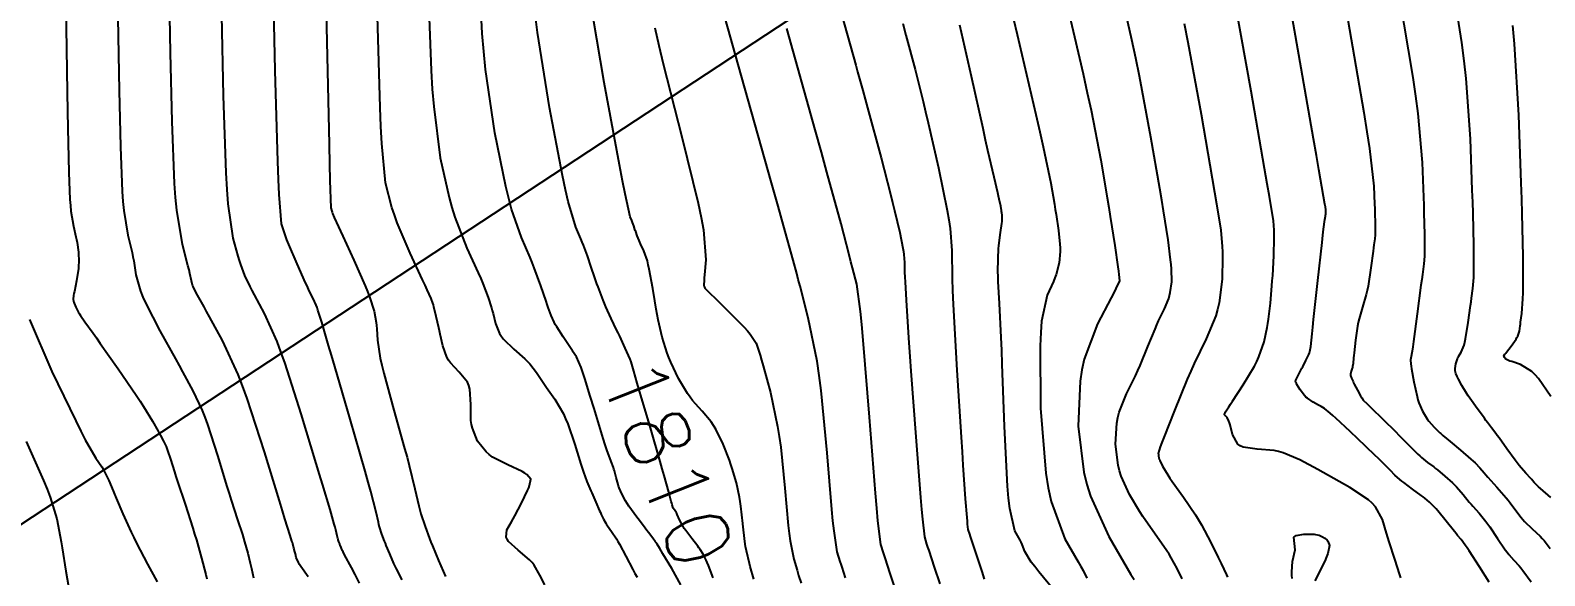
# Model space of a CAD drawing. Header units: metres. Extents: x 837475 to 838479, y 1189012 to 1191015.
# Drawn here: x 837882.5 to 837973.4, y 1189318.2 to 1189350.9 of the extents above; entities that cross this region are included whole.
import ezdxf

# ---------------------------------------------------------------- set-up
doc = ezdxf.new("R2010")
doc.units = ezdxf.units.M
doc.header["$LTSCALE"] = 0.3
for name, color, linetype in [('CORREDORVIA', 70, 'Continuous'), ('COTAS 10', 1, 'Continuous'), ('COTAS INT', 252, 'Continuous')]:
    doc.layers.add(name, color=color, linetype=linetype)
doc.styles.get("Standard").update_dxf_attribs({"font": 'simplex.shx'})

msp = doc.modelspace()

# ---------------------------------------------------------------- linework, layer by layer
at = {"layer": 'CORREDORVIA'}
msp.add_lwpolyline([(837910.67578, 1191000.96488), (838157.033, 1190996.193), (838237.174, 1190821.339), (838237.001, 1190602.875), (838240.0305, 1190437.1985), (838223.5365, 1190366.2715), (838212.196, 1190288.9195), (838227.642, 1189916.876), (838080.482, 1189451.8445), (837860.4834, 1189307.12351), (837593.19071, 1189234.39948), (837744.4868, 1189686.6093), (837750.277, 1189933.973), (837710.4905, 1190057.959), (837731.595, 1190134.414), (837885.383, 1190229.429), (837983.18356, 1190344.11971), (837817.55386, 1190502.18733), (837798.03286, 1190660.16958), (837963.57418, 1190795.98182)], close=True, dxfattribs=at)
at = {"layer": 'COTAS 10'}
for points in [[(837904.801, 1189317.912), (837904.466, 1189318.557), (837904.383, 1189318.726), (837904.304, 1189318.892), (837904.056, 1189319.457), (837903.85, 1189319.967), (837903.799, 1189320.098), (837903.75, 1189320.225), (837903.591, 1189320.643), (837903.45, 1189321.083), (837903.411, 1189321.222), (837903.372, 1189321.369), (837903.234, 1189321.965), (837902.912, 1189323.215), (837902.757, 1189323.775), (837902.574, 1189324.428), (837901.677, 1189327.559), (837900.758, 1189330.724), (837900.561, 1189331.399), (837900.389, 1189331.985), (837899.979, 1189333.375), (837899.748, 1189334.091), (837899.69, 1189334.253), (837899.634, 1189334.4), (837899.455, 1189334.801), (837899.209, 1189335.3), (837899.112, 1189335.51), (837899.001, 1189335.75), (837898.496, 1189336.874), (837897.995, 1189338.049), (837897.886, 1189338.322), (837897.791, 1189338.571), (837897.557, 1189339.283), (837897.41, 1189341.037), (837897.369, 1189341.945), (837897.329, 1189343.036), (837897.183, 1189348.498), (837897.061, 1189354.081)], [(837951.632, 1189317.955), (837951.327, 1189318.582), (837950.968, 1189319.233), (837950.841, 1189319.436), (837950.704, 1189319.649), (837950.11, 1189320.5), (837949.45, 1189321.443), (837949.271, 1189321.715), (837949.094, 1189321.99), (837948.467, 1189323.02), (837947.962, 1189324.129), (837947.862, 1189324.454), (837947.779, 1189324.786), (837947.624, 1189326.051), (837947.698, 1189327.316), (837947.76, 1189327.649), (837947.84, 1189327.974), (837948.28, 1189329.083), (837948.818, 1189330.162), (837948.959, 1189330.468), (837949.098, 1189330.776), (837949.573, 1189331.915), (837950.002, 1189332.966), (837950.111, 1189333.22), (837950.216, 1189333.457), (837950.561, 1189334.179), (837950.821, 1189334.802), (837950.873, 1189334.977), (837950.917, 1189335.153), (837951, 1189335.798), (837950.983, 1189336.58), (837950.963, 1189336.843), (837950.936, 1189337.126), (837950.784, 1189338.315), (837950.508, 1189340.064), (837950.403, 1189340.701), (837950.285, 1189341.403), (837949.756, 1189344.488), (837949.063, 1189348.16), (837948.842, 1189349.232), (837948.608, 1189350.329), (837947.659, 1189354.488)], [(837930.808, 1189353.18), (837932.036, 1189348.805), (837932.147, 1189348.406), (837932.458, 1189347.285), (837932.743, 1189346.251), (837933.553, 1189343.239), (837934.114, 1189341.063), (837934.242, 1189340.556), (837934.357, 1189340.091), (837934.673, 1189338.753), (837934.862, 1189337.828), (837934.897, 1189337.622), (837934.924, 1189337.438), (837934.96, 1189336.956), (837934.969, 1189336.352), (837934.979, 1189336.091), (837934.994, 1189335.79), (837935.074, 1189334.367), (837935.223, 1189332.134), (837935.281, 1189331.322), (837935.345, 1189330.427), (837935.635, 1189326.497), (837935.918, 1189322.851), (837935.978, 1189322.135), (837936.03, 1189321.546), (837936.152, 1189320.478), (837936.286, 1189320.054), (837936.346, 1189319.871), (837936.415, 1189319.66), (837936.746, 1189318.66), (837937.079, 1189317.663)], [(837964.662, 1189352.962), (837965.474, 1189348.075), (837965.637, 1189346.942), (837965.773, 1189345.906), (837966.039, 1189342.962), (837966.115, 1189340.887), (837966.131, 1189340.399), (837966.144, 1189339.948), (837966.174, 1189338.634), (837966.178, 1189337.715), (837966.175, 1189337.515), (837966.17, 1189337.337), (837966.137, 1189336.888), (837966.049, 1189336.245), (837966.009, 1189335.945), (837965.962, 1189335.591), (837965.736, 1189333.874), (837965.516, 1189332.21), (837965.472, 1189331.89), (837965.435, 1189331.631), (837965.366, 1189331.206), (837965.348, 1189331.174), (837965.343, 1189331.163), (837965.339, 1189331.152), (837965.327, 1189331.102), (837965.354, 1189330.866), (837965.374, 1189330.737), (837965.401, 1189330.581), (837965.544, 1189329.785), (837965.732, 1189328.922), (837965.786, 1189328.723), (837965.842, 1189328.541), (837966.052, 1189328.03), (837966.292, 1189327.642), (837966.366, 1189327.539), (837966.444, 1189327.437), (837966.755, 1189327.081), (837967.038, 1189326.793), (837967.099, 1189326.733), (837967.152, 1189326.682), (837967.281, 1189326.569), (837967.49, 1189326.401), (837967.594, 1189326.315), (837967.718, 1189326.212), (837968.333, 1189325.698), (837968.966, 1189325.153), (837969.101, 1189325.031), (837969.219, 1189324.921), (837969.5, 1189324.628), (837969.758, 1189324.322), (837969.862, 1189324.204), (837969.98, 1189324.072), (837970.519, 1189323.474), (837971.078, 1189322.838), (837971.208, 1189322.68), (837971.326, 1189322.532), (837971.663, 1189322.064), (837971.975, 1189321.645), (837972.078, 1189321.527), (837972.188, 1189321.408), (837972.647, 1189320.97), (837973.12, 1189320.517), (837973.239, 1189320.388), (837973.353, 1189320.259), (837973.723, 1189319.779)], [(837923.474, 1189318.017), (837923.184, 1189318.766), (837923.114, 1189318.939), (837923.05, 1189319.091), (837922.877, 1189319.453), (837922.693, 1189319.728), (837922.622, 1189319.824), (837922.543, 1189319.929), (837922.186, 1189320.378), (837921.823, 1189320.858), (837921.74, 1189320.982), (837921.665, 1189321.103), (837921.457, 1189321.506), (837921.321, 1189321.82), (837921.291, 1189321.883), (837921.264, 1189321.937), (837921.195, 1189322.048), (837921.148, 1189322.101), (837921.136, 1189322.118), (837921.123, 1189322.136), (837921.079, 1189322.211), (837921.01, 1189322.408), (837920.983, 1189322.503), (837920.951, 1189322.616), (837920.805, 1189323.171), (837920.532, 1189324.171), (837920.421, 1189324.564), (837920.293, 1189325.007), (837919.701, 1189327.028), (837919.128, 1189328.982), (837919.013, 1189329.383), (837918.916, 1189329.723), (837918.72, 1189330.445), (837918.595, 1189330.853), (837918.542, 1189330.995), (837918.482, 1189331.149), (837918.196, 1189331.811), (837917.862, 1189332.538), (837917.77, 1189332.733), (837917.679, 1189332.926), (837917.354, 1189333.601), (837917.037, 1189334.293), (837916.951, 1189334.496), (837916.866, 1189334.704), (837916.565, 1189335.498), (837916.498, 1189335.689), (837916.287, 1189336.286), (837916.216, 1189336.491), (837916.147, 1189336.689), (837915.919, 1189337.357), (837915.683, 1189338.005), (837915.609, 1189338.19), (837915.531, 1189338.378), (837915.22, 1189339.081), (837914.776, 1189340.62), (837914.615, 1189341.335), (837914.437, 1189342.176), (837913.656, 1189346.26), (837912.929, 1189350.777), (837912.784, 1189351.891)], [(837882.432, 1189333.534), (837883.776, 1189330.42), (837885.206, 1189327.452), (837885.512, 1189326.84), (837885.778, 1189326.321), (837886.415, 1189325.204), (837886.765, 1189324.684), (837886.851, 1189324.54), (837886.932, 1189324.396), (837887.186, 1189323.877), (837887.453, 1189323.254), (837887.542, 1189323.044), (837887.638, 1189322.818), (837888.041, 1189321.868), (837888.54, 1189320.763), (837888.697, 1189320.439), (837888.861, 1189320.107), (837889.521, 1189318.844), (837890.095, 1189317.785)]]:
    msp.add_lwpolyline(points, dxfattribs=at)
at = {"layer": 'COTAS INT'}
for points in [[(837900.139, 1189356.394), (837900.272, 1189350.241), (837900.411, 1189344.057), (837900.44, 1189342.861), (837900.466, 1189341.889), (837900.525, 1189340.241), (837900.577, 1189340.037), (837900.598, 1189339.975), (837900.621, 1189339.91), (837900.729, 1189339.657), (837900.986, 1189339.101), (837901.104, 1189338.845), (837901.242, 1189338.545), (837901.909, 1189337.094), (837902.581, 1189335.566), (837902.722, 1189335.218), (837902.843, 1189334.902), (837903.12, 1189334.031), (837903.243, 1189333.363), (837903.268, 1189333.175), (837903.288, 1189332.986), (837903.329, 1189332.294), (837903.486, 1189331.225), (837903.581, 1189330.798), (837903.697, 1189330.314), (837904.303, 1189328.097), (837904.951, 1189325.8), (837905.095, 1189325.266), (837905.224, 1189324.777), (837905.56, 1189323.378), (837905.798, 1189322.355), (837905.865, 1189322.102), (837905.931, 1189321.862), (837906.175, 1189321.106), (837906.447, 1189320.386), (837906.532, 1189320.169), (837906.62, 1189319.944), (837906.974, 1189319.067), (837907.401, 1189318.095)], [(837931.418, 1189318.024), (837931.209, 1189318.664), (837931.154, 1189318.835), (837931.101, 1189319.003), (837930.924, 1189319.589), (837930.729, 1189320.846), (837930.666, 1189321.438), (837930.598, 1189322.136), (837930.319, 1189325.538), (837929.958, 1189329.269), (837929.839, 1189330.175), (837929.711, 1189331.026), (837929.181, 1189333.639), (837928.687, 1189335.542), (837928.582, 1189335.945), (837928.491, 1189336.294), (837928.279, 1189337.109), (837927.698, 1189339.191), (837927.375, 1189340.34), (837926.981, 1189341.737), (837924.971, 1189348.85), (837922.956, 1189356.073)], [(837921.541, 1189317.597), (837920.984, 1189318.586), (837920.461, 1189319.475), (837920.358, 1189319.649), (837920.273, 1189319.791), (837920.118, 1189320.042), (837920.053, 1189320.126), (837920.025, 1189320.162), (837919.993, 1189320.204), (837919.841, 1189320.405), (837919.588, 1189320.743), (837919.491, 1189320.872), (837919.383, 1189321.016), (837919.05, 1189321.464), (837918.899, 1189321.666), (837918.418, 1189322.336), (837918.313, 1189322.493), (837918.219, 1189322.639), (837917.982, 1189323.064), (837917.835, 1189323.425), (837917.799, 1189323.53), (837917.765, 1189323.637), (837917.657, 1189324.044), (837917.551, 1189324.449), (837917.517, 1189324.555), (837917.482, 1189324.658), (837917.342, 1189325.01), (837917.094, 1189325.703), (837916.991, 1189326.021), (837916.873, 1189326.395), (837916.327, 1189328.2), (837916.098, 1189328.941), (837915.773, 1189329.992), (837915.652, 1189330.357), (837915.544, 1189330.664), (837915.269, 1189331.3), (837915.033, 1189331.644), (837915.029, 1189331.652), (837914.949, 1189331.767), (837914.858, 1189331.902), (837914.462, 1189332.493), (837914.08, 1189333.098), (837913.996, 1189333.242), (837913.923, 1189333.376), (837913.74, 1189333.775), (837913.575, 1189334.251), (837913.512, 1189334.433), (837913.443, 1189334.636), (837913.133, 1189335.554), (837912.736, 1189336.643), (837912.612, 1189336.955), (837912.481, 1189337.271), (837911.957, 1189338.453), (837911.37, 1189340.157), (837911.2, 1189340.802), (837911.027, 1189341.523), (837910.373, 1189344.755), (837909.813, 1189348.555), (837909.698, 1189349.633), (837909.601, 1189350.723), (837909.398, 1189354.755)], [(837940.617, 1189355.275), (837941.722, 1189350.647), (837942.852, 1189345.846), (837943.088, 1189344.814), (837943.291, 1189343.911), (837943.743, 1189341.722), (837943.957, 1189340.466), (837944.009, 1189340.151), (837944.057, 1189339.851), (837944.207, 1189338.884), (837944.29, 1189338.054), (837944.297, 1189337.839), (837944.297, 1189337.631), (837944.239, 1189336.937), (837944.066, 1189336.244), (837943.994, 1189336.038), (837943.912, 1189335.825), (837943.525, 1189335.002), (837943.188, 1189333.435), (837943.136, 1189332.754), (837943.103, 1189331.965), (837943.132, 1189328.22), (837943.444, 1189324.312), (837943.588, 1189323.42), (837943.758, 1189322.611), (837944.583, 1189320.375), (837945.388, 1189318.978), (837945.547, 1189318.697), (837945.676, 1189318.463), (837945.911, 1189317.998)], [(837887.696, 1189353.9), (837887.775, 1189349.461), (837887.796, 1189348.351), (837887.816, 1189347.292), (837887.886, 1189343.9), (837887.996, 1189341.229), (837888.042, 1189340.625), (837888.095, 1189340.08), (837888.339, 1189338.601), (837888.588, 1189337.57), (837888.643, 1189337.306), (837888.692, 1189337.053), (837888.819, 1189336.218), (837889.093, 1189335.234), (837889.235, 1189334.886), (837889.404, 1189334.506), (837890.253, 1189332.861), (837891.188, 1189331.177), (837891.411, 1189330.773), (837891.62, 1189330.396), (837892.244, 1189329.255), (837892.79, 1189328.073), (837892.948, 1189327.669), (837893.109, 1189327.231), (837893.716, 1189325.374), (837894.282, 1189323.519), (837894.418, 1189323.083), (837894.544, 1189322.68), (837894.922, 1189321.507), (837895.209, 1189320.619), (837895.277, 1189320.397), (837895.342, 1189320.185), (837895.535, 1189319.505), (837895.687, 1189318.906), (837895.725, 1189318.745), (837895.761, 1189318.587), (837895.877, 1189318.031)], [(837970.066, 1189317.769), (837969.473, 1189318.692), (837968.859, 1189319.638), (837968.731, 1189319.83), (837968.622, 1189319.992), (837968.379, 1189320.324), (837968.167, 1189320.575), (837968.078, 1189320.685), (837967.974, 1189320.813), (837967.487, 1189321.423), (837966.983, 1189322.042), (837966.869, 1189322.175), (837966.765, 1189322.292), (837966.481, 1189322.578), (837966.193, 1189322.805), (837966.087, 1189322.885), (837965.97, 1189322.973), (837965.45, 1189323.351), (837964.927, 1189323.74), (837964.807, 1189323.834), (837964.699, 1189323.923), (837964.4, 1189324.195), (837964.135, 1189324.465), (837964.048, 1189324.552), (837963.956, 1189324.645), (837963.573, 1189325.023), (837963.033, 1189325.548), (837962.842, 1189325.733), (837962.632, 1189325.935), (837961.72, 1189326.807), (837960.856, 1189327.618), (837960.676, 1189327.781), (837960.522, 1189327.918), (837960.178, 1189328.189), (837959.965, 1189328.307), (837959.893, 1189328.346), (837959.815, 1189328.389), (837959.486, 1189328.568), (837959.144, 1189328.804), (837959.059, 1189328.883), (837958.977, 1189328.967), (837958.711, 1189329.321), (837958.521, 1189329.637), (837958.486, 1189329.699), (837958.459, 1189329.748), (837958.424, 1189329.833), (837958.438, 1189329.849), (837958.442, 1189329.856), (837958.445, 1189329.863), (837958.457, 1189329.897), (837958.49, 1189329.977), (837958.507, 1189330.013), (837958.527, 1189330.055), (837958.631, 1189330.257), (837958.773, 1189330.528), (837958.818, 1189330.614), (837958.866, 1189330.704), (837959.06, 1189331.07), (837959.233, 1189331.44), (837959.268, 1189331.534), (837959.297, 1189331.624), (837959.353, 1189331.917), (837959.428, 1189332.687), (837959.469, 1189333.078), (837959.519, 1189333.545), (837959.773, 1189335.873), (837960.026, 1189338.159), (837960.076, 1189338.599), (837960.117, 1189338.956), (837960.193, 1189339.551), (837960.21, 1189339.611), (837960.214, 1189339.63), (837960.219, 1189339.651), (837960.232, 1189339.737), (837960.242, 1189339.815), (837960.245, 1189339.831), (837960.246, 1189339.845), (837960.25, 1189339.873), (837960.252, 1189339.891), (837960.252, 1189339.944), (837960.25, 1189339.998), (837960.25, 1189340.016), (837960.249, 1189340.036), (837960.246, 1189340.121), (837960.225, 1189340.3), (837960.212, 1189340.38), (837960.198, 1189340.472), (837960.121, 1189340.915), (837959.836, 1189342.542), (837959.69, 1189343.381), (837959.514, 1189344.389), (837958.638, 1189349.432), (837957.73, 1189354.581)], [(837973.754, 1189322.849), (837973.145, 1189323.388), (837973.026, 1189323.495), (837972.929, 1189323.584), (837972.758, 1189323.751), (837972.663, 1189323.866), (837972.614, 1189323.922), (837972.556, 1189323.988), (837972.262, 1189324.313), (837971.869, 1189324.776), (837971.747, 1189324.929), (837971.621, 1189325.093), (837971.119, 1189325.775), (837970.651, 1189326.426), (837970.545, 1189326.571), (837970.451, 1189326.701), (837970.198, 1189327.039), (837969.954, 1189327.36), (837969.866, 1189327.478), (837969.769, 1189327.609), (837969.341, 1189328.188), (837968.903, 1189328.805), (837968.8, 1189328.959), (837968.703, 1189329.107), (837968.419, 1189329.583), (837968.219, 1189329.954), (837968.177, 1189330.036), (837968.14, 1189330.109), (837968.053, 1189330.297), (837968.024, 1189330.464), (837968.023, 1189330.523), (837968.026, 1189330.588), (837968.064, 1189330.869), (837968.149, 1189331.17), (837968.181, 1189331.248), (837968.216, 1189331.324), (837968.376, 1189331.575), (837968.553, 1189331.991), (837968.6, 1189332.17), (837968.646, 1189332.377), (837968.804, 1189333.355), (837968.938, 1189334.372), (837968.97, 1189334.604), (837968.998, 1189334.815), (837969.081, 1189335.396), (837969.129, 1189336.06), (837969.136, 1189336.323), (837969.141, 1189336.62), (837969.136, 1189337.979), (837969.091, 1189339.924), (837969.071, 1189340.59), (837969.048, 1189341.312), (837968.936, 1189344.382), (837968.673, 1189348.003), (837968.555, 1189349.073), (837968.418, 1189350.172), (837967.757, 1189354.382)], [(837906.356, 1189353.251), (837906.538, 1189348.501), (837906.612, 1189347.376), (837906.697, 1189346.333), (837907.091, 1189343.251), (837907.617, 1189340.87), (837907.786, 1189340.269), (837907.965, 1189339.693), (837908.694, 1189337.825), (837909.374, 1189336.335), (837909.521, 1189335.997), (837909.651, 1189335.692), (837909.974, 1189334.86), (837910.167, 1189334.243), (837910.215, 1189334.073), (837910.261, 1189333.904), (837910.406, 1189333.294), (837910.654, 1189332.689), (837910.764, 1189332.521), (837910.893, 1189332.354), (837911.509, 1189331.752), (837912.164, 1189331.173), (837912.318, 1189331.02), (837912.459, 1189330.87), (837912.867, 1189330.357), (837913.236, 1189329.81), (837913.353, 1189329.64), (837913.476, 1189329.461), (837913.973, 1189328.748), (837914.485, 1189327.865), (837914.617, 1189327.579), (837914.746, 1189327.275), (837915.176, 1189326.03), (837915.532, 1189324.86), (837915.613, 1189324.604), (837915.687, 1189324.378), (837915.889, 1189323.808), (837916.065, 1189323.388), (837916.121, 1189323.257), (837916.181, 1189323.12), (837916.425, 1189322.572), (837916.658, 1189322.057), (837916.711, 1189321.941), (837916.758, 1189321.836), (837916.888, 1189321.551), (837917.02, 1189321.31), (837917.069, 1189321.232), (837917.123, 1189321.15), (837917.364, 1189320.811), (837917.664, 1189320.358), (837917.755, 1189320.204), (837917.851, 1189320.036), (837918.226, 1189319.326), (837918.648, 1189318.517), (837918.773, 1189318.287), (837918.901, 1189318.056)], [(837925.917, 1189317.953), (837925.695, 1189318.7), (837925.652, 1189318.877), (837925.466, 1189319.64), (837925.415, 1189319.915), (837925.37, 1189320.197), (837925.251, 1189321.27), (837925.251, 1189321.28), (837925.142, 1189322.327), (837925.103, 1189322.599), (837925.06, 1189322.861), (837924.874, 1189323.734), (837924.623, 1189324.584), (837924.539, 1189324.831), (837924.45, 1189325.085), (837924.074, 1189326.046), (837923.627, 1189326.956), (837923.492, 1189327.177), (837923.352, 1189327.385), (837922.807, 1189328.027), (837922.41, 1189328.477), (837922.24, 1189328.667), (837922.086, 1189328.874), (837921.934, 1189329.094), (837921.398, 1189329.997), (837920.926, 1189330.979), (837920.815, 1189331.25), (837920.713, 1189331.519), (837920.413, 1189332.485), (837920.177, 1189333.518), (837920.115, 1189333.83), (837920.053, 1189334.152), (837919.968, 1189334.662), (837919.842, 1189335.409), (837919.637, 1189336.564), (837919.579, 1189336.822), (837919.521, 1189337.054), (837919.306, 1189337.67), (837919.114, 1189338.078), (837919.069, 1189338.178), (837919.028, 1189338.273), (837918.91, 1189338.571), (837918.822, 1189338.821), (837918.799, 1189338.886), (837918.777, 1189338.949), (837918.705, 1189339.161), (837918.63, 1189339.367), (837918.582, 1189339.485), (837918.483, 1189339.708), (837918.181, 1189341.083), (837918.029, 1189341.868), (837917.846, 1189342.83), (837916.939, 1189347.765), (837916.044, 1189352.999)], [(837944.562, 1189353.105), (837945.683, 1189348.286), (837945.933, 1189347.158), (837946.157, 1189346.118), (837946.75, 1189343.105), (837947.135, 1189340.841), (837947.228, 1189340.273), (837947.316, 1189339.731), (837947.586, 1189337.987), (837947.77, 1189336.701), (837947.804, 1189336.448), (837947.83, 1189336.239), (837947.864, 1189335.854), (837947.653, 1189335.401), (837947.526, 1189335.149), (837947.368, 1189334.841), (837946.55, 1189333.273), (837945.754, 1189331.16), (837945.61, 1189330.509), (837945.5, 1189329.829), (837945.378, 1189327.135), (837945.719, 1189324.365), (837945.9, 1189323.636), (837946.119, 1189322.925), (837947.225, 1189320.497), (837948.334, 1189318.602), (837948.555, 1189318.228), (837948.739, 1189317.918)], [(837884.605, 1189352.368), (837884.695, 1189347.198), (837884.716, 1189346.052), (837884.735, 1189345.029), (837884.788, 1189342.368), (837884.854, 1189340.746), (837884.882, 1189340.38), (837884.914, 1189340.049), (837885.062, 1189339.151), (837885.215, 1189338.505), (837885.25, 1189338.334), (837885.282, 1189338.165), (837885.368, 1189337.58), (837885.39, 1189336.974), (837885.381, 1189336.791), (837885.365, 1189336.603), (837885.252, 1189335.87), (837885.125, 1189335.228), (837885.1, 1189335.097), (837885.08, 1189334.986), (837885.046, 1189334.755), (837885.068, 1189334.621), (837885.083, 1189334.572), (837885.103, 1189334.516), (837885.208, 1189334.273), (837885.373, 1189333.968), (837885.43, 1189333.875), (837885.492, 1189333.778), (837885.758, 1189333.396), (837886.244, 1189332.716), (837886.445, 1189332.431), (837886.674, 1189332.104), (837887.744, 1189330.573), (837888.828, 1189328.993), (837889.066, 1189328.634), (837889.278, 1189328.31), (837889.822, 1189327.423), (837890.147, 1189326.837), (837890.222, 1189326.702), (837890.29, 1189326.579), (837890.48, 1189326.233), (837890.631, 1189325.905), (837890.675, 1189325.792), (837890.72, 1189325.671), (837890.889, 1189325.155), (837891.129, 1189324.388), (837891.22, 1189324.108), (837891.32, 1189323.8), (837891.767, 1189322.442), (837892.233, 1189321.003), (837892.344, 1189320.643), (837892.448, 1189320.3), (837892.762, 1189319.198), (837893.008, 1189318.227), (837893.07, 1189317.966)], [(837964.751, 1189318.018), (837964.693, 1189318.211), (837964.392, 1189319.143), (837964.056, 1189320.187), (837963.975, 1189320.452), (837963.899, 1189320.706), (837963.665, 1189321.535), (837963.241, 1189322.292), (837963.044, 1189322.501), (837962.813, 1189322.709), (837961.692, 1189323.458), (837960.415, 1189324.164), (837960.086, 1189324.346), (837959.766, 1189324.521), (837958.7, 1189325.102), (837957.699, 1189325.532), (837957.421, 1189325.612), (837957.143, 1189325.674), (837956.134, 1189325.756), (837955.291, 1189325.872), (837955.117, 1189325.955), (837954.968, 1189326.061), (837954.646, 1189326.628), (837954.504, 1189327.219), (837954.469, 1189327.339), (837954.435, 1189327.441), (837954.332, 1189327.652), (837954.253, 1189327.726), (837954.236, 1189327.742), (837954.221, 1189327.755), (837954.182, 1189327.785), (837954.165, 1189327.805), (837954.163, 1189327.812), (837954.162, 1189327.82), (837954.17, 1189327.854), (837954.19, 1189327.901), (837954.197, 1189327.916), (837954.204, 1189327.932), (837954.238, 1189327.998), (837954.423, 1189328.291), (837954.526, 1189328.449), (837954.652, 1189328.641), (837955.293, 1189329.613), (837955.965, 1189330.734), (837956.11, 1189331.019), (837956.237, 1189331.293), (837956.546, 1189332.194), (837956.722, 1189333.056), (837956.764, 1189333.305), (837956.804, 1189333.559), (837956.926, 1189334.518), (837957.019, 1189335.556), (837957.041, 1189335.86), (837957.062, 1189336.172), (837957.122, 1189337.362), (837957.15, 1189338.438), (837957.15, 1189338.679), (837957.147, 1189338.896), (837957.107, 1189339.471), (837956.865, 1189340.917), (837956.734, 1189341.681), (837956.575, 1189342.604), (837955.769, 1189347.254), (837954.875, 1189352.245)], [(837899.152, 1189318.092), (837898.726, 1189318.699), (837898.642, 1189318.832), (837898.571, 1189318.951), (837898.438, 1189319.254), (837898.394, 1189319.464), (837898.366, 1189319.586), (837898.308, 1189319.813), (837898.235, 1189320.07), (837898.211, 1189320.15), (837898.185, 1189320.234), (837898.076, 1189320.571), (837897.768, 1189321.561), (837897.616, 1189322.057), (837897.436, 1189322.65), (837896.543, 1189325.594), (837895.498, 1189328.792), (837895.22, 1189329.545), (837894.948, 1189330.241), (837894.009, 1189332.277), (837893.231, 1189333.707), (837893.06, 1189334.02), (837892.908, 1189334.297), (837892.519, 1189335.002), (837892.304, 1189335.419), (837892.261, 1189335.516), (837892.225, 1189335.604), (837892.156, 1189335.854), (837892.059, 1189336.31), (837892.006, 1189336.528), (837891.942, 1189336.787), (837891.616, 1189338.052), (837891.275, 1189340.112), (837891.202, 1189340.871), (837891.138, 1189341.712), (837890.985, 1189345.433), (837890.898, 1189349.555), (837890.876, 1189350.649), (837890.855, 1189351.723)], [(837902.24, 1189317.701), (837901.973, 1189318.215), (837901.753, 1189318.638), (837901.347, 1189319.414), (837901.253, 1189319.595), (837901.23, 1189319.643), (837901.208, 1189319.689), (837901.138, 1189319.848), (837901.08, 1189319.991), (837901.066, 1189320.028), (837901.052, 1189320.063), (837901.008, 1189320.181), (837900.968, 1189320.304), (837900.957, 1189320.343), (837900.946, 1189320.384), (837900.907, 1189320.551), (837900.817, 1189320.902), (837900.774, 1189321.059), (837900.722, 1189321.242), (837900.47, 1189322.121), (837900.022, 1189323.641), (837899.846, 1189324.228), (837899.648, 1189324.888), (837898.748, 1189327.873), (837897.773, 1189330.9), (837897.528, 1189331.587), (837897.293, 1189332.207), (837896.536, 1189333.9), (837895.938, 1189335.018), (837895.803, 1189335.277), (837895.683, 1189335.514), (837895.36, 1189336.185), (837895.109, 1189336.849), (837895.033, 1189337.082), (837894.955, 1189337.336), (837894.649, 1189338.429), (837894.366, 1189340.486), (837894.301, 1189341.349), (837894.243, 1189342.338), (837894.084, 1189346.966), (837893.98, 1189351.818)], [(837913.377, 1189317.61), (837913.071, 1189318.182), (837912.731, 1189318.785), (837912.599, 1189318.948), (837912.451, 1189319.109), (837911.776, 1189319.679), (837911.194, 1189320.207), (837911.104, 1189320.342), (837911.044, 1189320.472), (837911.084, 1189320.902), (837911.366, 1189321.392), (837911.459, 1189321.56), (837911.559, 1189321.742), (837911.974, 1189322.516), (837912.336, 1189323.262), (837912.403, 1189323.426), (837912.455, 1189323.571), (837912.521, 1189323.943), (837912.294, 1189324.228), (837912.161, 1189324.318), (837911.997, 1189324.413), (837911.151, 1189324.801), (837910.234, 1189325.276), (837910.025, 1189325.428), (837909.836, 1189325.588), (837909.315, 1189326.238), (837909.016, 1189327.004), (837908.966, 1189327.237), (837908.931, 1189327.48), (837908.923, 1189328.433), (837908.87, 1189329.348), (837908.806, 1189329.567), (837908.72, 1189329.771), (837908.232, 1189330.382), (837907.697, 1189330.935), (837907.581, 1189331.102), (837907.48, 1189331.276), (837907.235, 1189331.952), (837907.082, 1189332.659), (837907.04, 1189332.852), (837906.998, 1189333.043), (837906.846, 1189333.721), (837906.707, 1189334.293), (837906.674, 1189334.418), (837906.643, 1189334.528), (837906.547, 1189334.803), (837906.303, 1189335.329), (837906.178, 1189335.596), (837906.029, 1189335.917), (837905.283, 1189337.516), (837904.505, 1189339.348), (837904.335, 1189339.815), (837904.185, 1189340.265), (837903.808, 1189341.746), (837903.581, 1189344.111), (837903.526, 1189345.119), (837903.474, 1189346.279), (837903.314, 1189351.746)], [(837919.974, 1189351.062), (837920.215, 1189350), (837920.477, 1189348.891), (837921.59, 1189344.504), (837922.57, 1189340.52), (837922.747, 1189339.666), (837922.884, 1189338.92), (837923.038, 1189337.124), (837922.951, 1189336.227), (837922.937, 1189336.047), (837922.926, 1189335.897), (837922.92, 1189335.605), (837922.94, 1189335.517), (837922.946, 1189335.497), (837922.952, 1189335.478), (837922.976, 1189335.422), (837923.212, 1189335.177), (837923.352, 1189335.039), (837923.525, 1189334.87), (837924.419, 1189334.006), (837925.343, 1189333.068), (837925.534, 1189332.853), (837925.697, 1189332.657), (837926.054, 1189332.112), (837926.291, 1189331.403), (837926.379, 1189331.105), (837926.476, 1189330.762), (837926.907, 1189329.153), (837927.341, 1189327.116), (837927.441, 1189326.503), (837927.531, 1189325.87), (837927.785, 1189323.404), (837927.984, 1189321.167), (837928.04, 1189320.677), (837928.098, 1189320.243), (837928.31, 1189319.144), (837928.509, 1189318.478), (837928.558, 1189318.317), (837928.605, 1189318.166), (837928.753, 1189317.706)], [(837934.361, 1189317.508), (837934.082, 1189318.342), (837933.812, 1189319.162), (837933.75, 1189319.353), (837933.694, 1189319.529), (837933.538, 1189320.033), (837933.361, 1189321.45), (837933.291, 1189322.2), (837933.212, 1189323.106), (837932.853, 1189327.672), (837932.482, 1189332.292), (837932.396, 1189333.233), (837932.318, 1189334.026), (837932.093, 1189335.668), (837931.84, 1189336.638), (837931.744, 1189337.008), (837931.636, 1189337.422), (837931.148, 1189339.285), (837930.306, 1189342.392), (837929.975, 1189343.59), (837929.6, 1189344.936), (837927.889, 1189351.015)], [(837934.852, 1189351.322), (837935.047, 1189350.615), (837935.6, 1189348.56), (837936.08, 1189346.639), (837936.228, 1189346.017), (837936.383, 1189345.358), (837936.998, 1189342.653), (837937.52, 1189340.09), (837937.617, 1189339.52), (837937.692, 1189339.011), (837937.791, 1189337.674), (837937.816, 1189336.001), (837937.846, 1189335.279), (837937.885, 1189334.446), (837938.109, 1189330.503), (837938.36, 1189326.475), (837938.417, 1189325.588), (837938.468, 1189324.799), (837938.607, 1189322.776), (837938.694, 1189321.653), (837938.713, 1189321.432), (837938.729, 1189321.251), (837938.767, 1189320.922), (837938.856, 1189320.647), (837938.905, 1189320.499), (837938.964, 1189320.32), (837939.265, 1189319.417), (837939.563, 1189318.517), (837939.621, 1189318.341), (837939.668, 1189318.196), (837939.749, 1189317.937)], [(837944.251, 1189316.898), (837943.02, 1189318.381), (837942.775, 1189318.695), (837942.572, 1189318.968), (837942.187, 1189319.609), (837942.026, 1189320.025), (837941.965, 1189320.156), (837941.897, 1189320.295), (837941.591, 1189320.854), (837941.279, 1189322.182), (837941.207, 1189322.804), (837941.142, 1189323.538), (837940.959, 1189327.108), (837940.826, 1189330.853), (837940.793, 1189331.697), (837940.762, 1189332.456), (837940.66, 1189334.503), (837940.59, 1189335.828), (837940.579, 1189336.132), (837940.572, 1189336.41), (837940.573, 1189337.187), (837940.612, 1189337.794), (837940.628, 1189337.963), (837940.647, 1189338.134), (837940.732, 1189338.758), (837940.808, 1189339.297), (837940.82, 1189339.415), (837940.829, 1189339.519), (837940.828, 1189339.78), (837940.798, 1189339.971), (837940.789, 1189340.03), (837940.779, 1189340.092), (837940.737, 1189340.339), (837940.648, 1189340.77), (837940.608, 1189340.947), (837940.561, 1189341.15), (837940.339, 1189342.095), (837939.968, 1189343.695), (837939.828, 1189344.312), (837939.672, 1189345.003), (837938.972, 1189348.127), (837938.279, 1189351.208)], [(837951.751, 1189351.307), (837951.969, 1189350.202), (837952.763, 1189345.871), (837953.43, 1189342.004), (837953.568, 1189341.191), (837953.687, 1189340.49), (837953.946, 1189338.893), (837954.038, 1189337.914), (837954.05, 1189337.604), (837954.057, 1189337.277), (837954.036, 1189335.952), (837953.852, 1189334.531), (837953.757, 1189334.143), (837953.642, 1189333.757), (837953.067, 1189332.383), (837952.348, 1189330.897), (837952.143, 1189330.44), (837951.935, 1189329.963), (837951.161, 1189328.078), (837950.529, 1189326.456), (837950.41, 1189326.146), (837950.316, 1189325.895), (837950.179, 1189325.49), (837950.197, 1189325.461), (837950.2, 1189325.447), (837950.202, 1189325.431), (837950.202, 1189325.355), (837950.237, 1189325.204), (837950.261, 1189325.141), (837950.291, 1189325.069), (837950.452, 1189324.734), (837950.765, 1189324.209), (837950.892, 1189324.017), (837951.036, 1189323.805), (837951.701, 1189322.873), (837952.428, 1189321.808), (837952.611, 1189321.512), (837952.787, 1189321.216), (837953.357, 1189320.143), (837953.793, 1189319.242), (837953.884, 1189319.054), (837953.962, 1189318.893), (837954.137, 1189318.535), (837954.294, 1189318.209), (837954.36, 1189318.068)], [(837961.566, 1189351.541), (837962.53, 1189345.977), (837962.718, 1189344.812), (837962.872, 1189343.809), (837963.143, 1189341.541), (837963.182, 1189340.462), (837963.19, 1189340.208), (837963.197, 1189339.973), (837963.213, 1189339.289), (837963.215, 1189338.811), (837963.213, 1189338.707), (837963.211, 1189338.614), (837963.194, 1189338.381), (837963.144, 1189338.02), (837963.121, 1189337.848), (837963.094, 1189337.644), (837962.963, 1189336.645), (837962.79, 1189335.548), (837962.737, 1189335.283), (837962.681, 1189335.034), (837962.459, 1189334.274), (837962.249, 1189333.573), (837962.2, 1189333.362), (837962.156, 1189333.144), (837962.03, 1189332.294), (837961.948, 1189331.534), (837961.932, 1189331.373), (837961.917, 1189331.232), (837961.887, 1189330.901), (837961.863, 1189330.712), (837961.852, 1189330.661), (837961.84, 1189330.61), (837961.78, 1189330.432), (837961.738, 1189330.261), (837961.736, 1189330.215), (837961.739, 1189330.169), (837961.785, 1189330.011), (837961.886, 1189329.808), (837961.923, 1189329.735), (837961.964, 1189329.654), (837962.146, 1189329.3), (837962.327, 1189328.963), (837962.368, 1189328.893), (837962.405, 1189328.833), (837962.503, 1189328.699), (837962.727, 1189328.481), (837962.843, 1189328.367), (837962.982, 1189328.231), (837963.679, 1189327.546), (837964.452, 1189326.782), (837964.639, 1189326.596), (837964.814, 1189326.42), (837965.349, 1189325.875), (837965.784, 1189325.445), (837965.896, 1189325.343), (837966.005, 1189325.247), (837966.365, 1189324.96), (837966.73, 1189324.687), (837966.841, 1189324.6), (837966.956, 1189324.509), (837967.407, 1189324.138), (837967.865, 1189323.722), (837967.985, 1189323.603), (837968.101, 1189323.481), (837968.494, 1189323.025), (837968.866, 1189322.568), (837968.97, 1189322.445), (837969.073, 1189322.323), (837969.449, 1189321.899), (837969.85, 1189321.415), (837969.969, 1189321.255), (837970.093, 1189321.085), (837970.568, 1189320.378), (837971.021, 1189319.707), (837971.13, 1189319.559), (837971.231, 1189319.428), (837971.54, 1189319.09), (837971.858, 1189318.75), (837971.966, 1189318.617), (837972.082, 1189318.467), (837972.572, 1189317.784)], [(837973.77, 1189328.921), (837973.014, 1189329.998), (837972.814, 1189330.221), (837972.617, 1189330.412), (837971.942, 1189330.83), (837971.412, 1189331.006), (837971.308, 1189331.044), (837971.222, 1189331.077), (837971.066, 1189331.158), (837971.031, 1189331.206), (837971.023, 1189331.218), (837971.014, 1189331.229), (837970.986, 1189331.266), (837970.963, 1189331.297), (837970.959, 1189331.304), (837970.954, 1189331.311), (837970.944, 1189331.329), (837970.94, 1189331.344), (837970.939, 1189331.348), (837970.939, 1189331.363), (837971.009, 1189331.458), (837971.052, 1189331.515), (837971.106, 1189331.584), (837971.385, 1189331.944), (837971.671, 1189332.351), (837971.729, 1189332.451), (837971.777, 1189332.545), (837971.871, 1189332.835), (837971.915, 1189333.153), (837971.931, 1189333.264), (837971.948, 1189333.385), (837972.024, 1189333.903), (837972.088, 1189334.782), (837972.098, 1189335.131), (837972.104, 1189335.524), (837972.097, 1189337.324), (837972.038, 1189339.899), (837972.012, 1189340.782), (837971.981, 1189341.738), (837971.832, 1189345.803), (837971.574, 1189350.101), (837971.474, 1189351.204)], [(837882.222, 1189326.217), (837883.277, 1189323.872), (837883.494, 1189323.343), (837883.679, 1189322.865), (837884.073, 1189321.574), (837884.267, 1189320.511), (837884.325, 1189320.177), (837884.384, 1189319.827), (837884.613, 1189318.42), (837884.825, 1189317.157)], [(837958.404, 1189319.713), (837958.326, 1189320.457), (837958.386, 1189320.513), (837958.467, 1189320.56), (837958.934, 1189320.644), (837959.441, 1189320.646), (837959.548, 1189320.641), (837959.64, 1189320.634), (837959.85, 1189320.587), (837959.973, 1189320.52), (837960.01, 1189320.5), (837960.048, 1189320.479), (837960.195, 1189320.398), (837960.332, 1189320.28), (837960.364, 1189320.236), (837960.393, 1189320.188), (837960.476, 1189319.971), (837960.382, 1189319.494), (837960.299, 1189319.281), (837960.192, 1189319.033), (837959.603, 1189317.845)], [(837958.231, 1189317.982), (837958.213, 1189318.186), (837958.205, 1189318.381), (837958.257, 1189319.001), (837958.404, 1189319.713)]]:
    msp.add_lwpolyline(points, dxfattribs=at)

# ---------------------------------------------------------------- texts
at = {"layer": 'COTAS 10', "insert": (837916.576, 1189330.316), "char_height": 3.799998, "attachment_point": 7, "rotation": 291.5487705}
msp.add_mtext('1810', dxfattribs=at)

doc.saveas('drawing.dxf')
